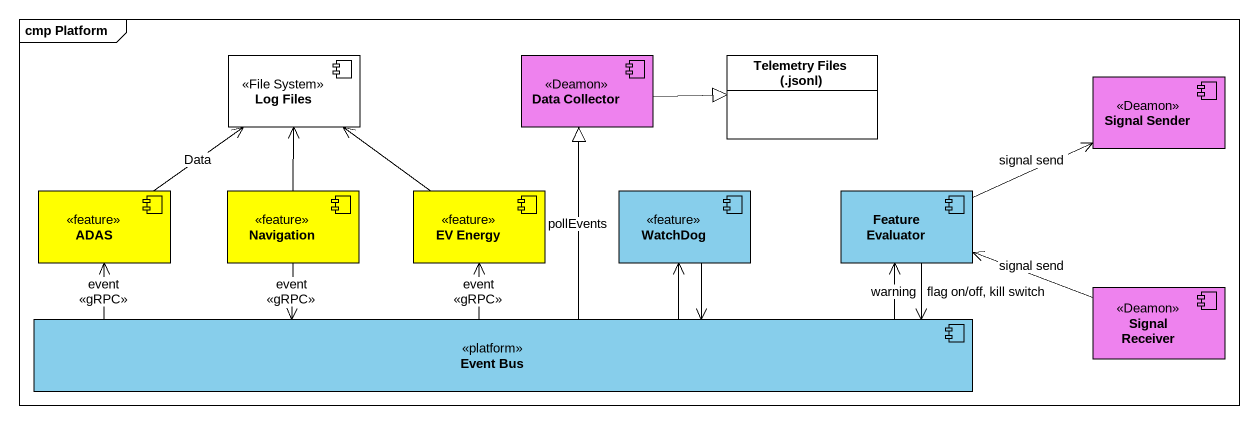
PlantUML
@startuml
mainframe cmp Platform
allowmixing
hide circle
hide empty members
component "Log Files" as Log_Files <<File System>>
component "Data Collector" as Data_Collector <<Deamon>> #EE82EE
class "Telemetry Files (.jsonl)" as Telemetry_Files_jsonl
component "Signal Sender" as Signal_Sender <<Deamon>> #EE82EE
component ADAS <<feature>> #FFFF00
component Navigation <<feature>> #FFFF00
component "EV Energy" as EV_Energy <<feature>> #FFFF00
component WatchDog <<feature>> #87CEEB
component "Feature Evaluator" as Feature_Evaluator #87CEEB
component "Event Bus" as Event_Bus <<platform>> #87CEEB
component "Signal Receiver" as Signal_Receiver <<Deamon>> #EE82EE
Data_Collector -right-|> Telemetry_Files_jsonl
ADAS -up-> Log_Files : Data
Navigation -up-> Log_Files
Navigation --> Event_Bus : event\n<<gRPC>>
EV_Energy -up-> Log_Files
WatchDog --> Event_Bus
Feature_Evaluator -right-> Signal_Sender : signal send
Feature_Evaluator -left-> Event_Bus : flag on/off, kill switch
Event_Bus -up-|> Data_Collector : pollEvents
Event_Bus -left-> ADAS : event\n<<gRPC>>
Event_Bus -up-> EV_Energy : event\n<<gRPC>>
Event_Bus -up-> WatchDog
Event_Bus -right-> Feature_Evaluator : warning
Signal_Receiver -left-> Feature_Evaluator : signal send
@enduml
